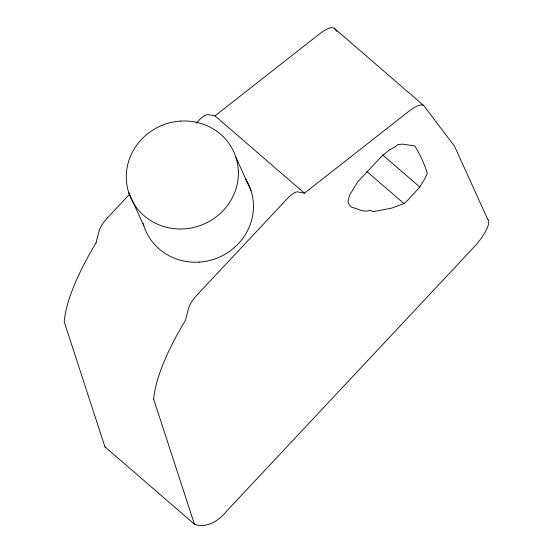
<?xml version="1.0" encoding="UTF-8"?>
<svg xmlns="http://www.w3.org/2000/svg" width="553" height="553" viewBox="0 0 553 553"><rect width="100%" height="100%" fill="white"/><g stroke="black" fill="none" stroke-linecap="round" stroke-linejoin="round"><path stroke-width="0.83" d="M96.042 242.857L99.125 230.871A15.498 4.576 -49.2 0 1 107.531 217.764M419.817 187.032L425.492 177.644L427.282 173.31C424.4 163.806 420.045 154.418 414.805 145.937L402.404 144.105L397.635 144.686L395.506 146.69L389.201 150.043L381.501 156.458L357.487 182.165L349.468 195.43L348.037 201.734L349.282 204.845L351.597 207.244C357.819 208.612 363.936 213.05 370.448 210.223L372.957 211.668L391.448 208.177L404.015 203.608L407.893 200.062L419.817 187.032L382.593 154.868M107.531 217.771L129.962 193.826M196.066 123.264L197.836 121.37A13.998 4.134 -49.2 0 1 208.184 114.609L214.993 115.881L304.454 193.177L409.013 111.174A31.003 9.152 -49.2 0 1 424.241 106.121L454.607 146.379L487.483 218.864M214.993 115.881L319.551 33.878A31.003 9.152 -49.2 0 1 334.772 28.832M304.454 193.177L297.652 191.891A13.998 4.134 -49.2 0 0 287.297 198.665L196.999 295.06A15.498 4.576 -49.2 0 0 188.594 308.159L185.511 320.146A190.446 56.24 -49.2 0 0 153.686 399.148M96.035 242.857A190.446 56.24 -49.2 0 0 64.224 321.853L104.959 446.879L105.858 447.425M104.959 446.879L194.428 524.175C206.414 528.751 219.154 520.746 226.412 511.38L474.004 247.08A26.668 7.873 -49.2 0 0 487.456 218.905M334.212 28.251L423.674 105.547M366.791 171.451L404.015 203.608M334.786 28.818L336.846 31.549M235.937 157.391L251.007 190.612M128.759 192.603L143.828 225.824M153.672 399.162L194.428 524.175M180.368 121.121A56.938 53.897 -24.4 0 1 238.343 171.209M180.368 121.093A56.143 53.143 -24.4 0 0 126.319 178.785A56.938 53.897 -24.4 0 0 184.322 228.866A56.143 53.143 -24.4 0 0 238.371 171.202M199.398 262.122A56.143 53.143 -24.4 0 0 253.447 204.43A56.938 53.897 -24.4 0 0 245.373 178.681M199.398 262.094A56.938 53.897 -24.4 0 1 143.151 223.46"/></g></svg>
